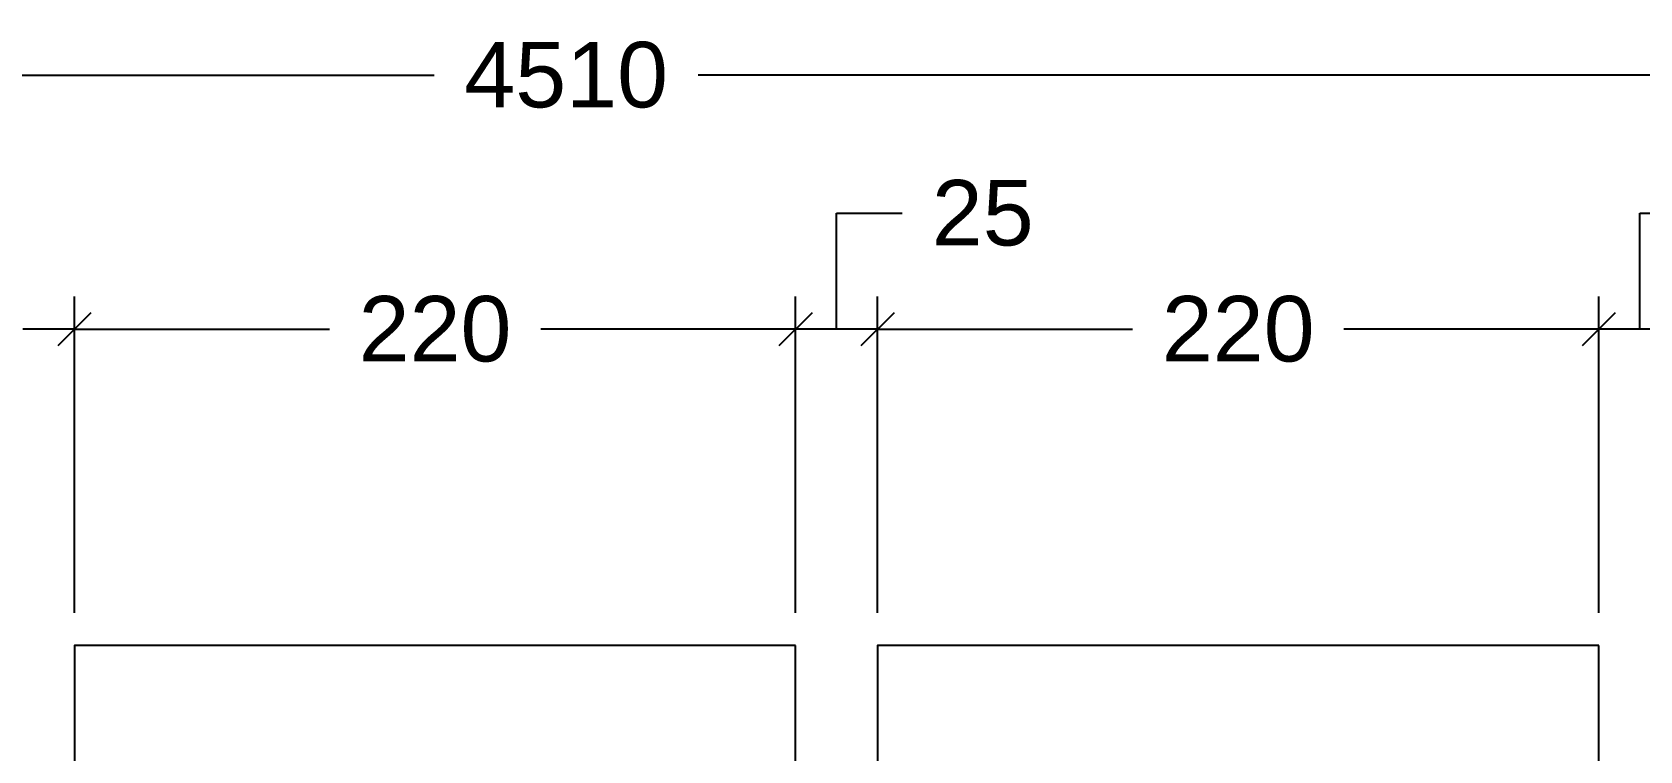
# Model space of a CAD drawing. Header units: millimetres. Extents: x 425 to 646, y 332 to 411.
# Drawn here: x 432.7613 to 433.2517, y 335.7985 to 336.018 of the extents above; entities that cross this region are included whole.
import ezdxf

# ---------------------------------------------------------------- set-up
doc = ezdxf.new("R2010")
doc.units = ezdxf.units.MM
doc.layers.add('Cotas', color=1, linetype='Continuous')
doc.layers.add('Elétrico', color=5, linetype='Continuous')
doc.styles.add('ARIAL', font='arial.ttf')
doc.dimstyles.new('RICARDO-1-10', dxfattribs={"dimtxt": 0.02, "dimasz": 0.01, "dimexe": 0.01, "dimexo": 0.01, "dimgap": 0.01, "dimtad": 0, "dimtih": 1, "dimtoh": 1, "dimdec": 0, "dimlfac": 1000, "dimzin": 0, "dimdsep": 46, "dimtxsty": 'ARIAL', "dimblk": 'OBLIQUE', "dimcen": 0, "dimclrt": 4, "dimadec": 0, "dimazin": 0, "dimtfac": 1, "dimtdec": 0, "dimtofl": 0, "dimtmove": 0, "dimatfit": 3, "dimldrblk": 'CLOSEDBLANK', "dimfxl": 0, "dimtolj": 1, "dimtzin": 0, "dimarcsym": 0})

# ---------------------------------------------------------------- blocks, each defined once
blk = doc.blocks.new('_Oblique')
at = {"color": 0, "linetype": 'ByBlock', "lineweight": -2}
blk.add_line((-0.5, -0.5), (0.5, 0.5), dxfattribs=at)
blk = doc.blocks.new('*D125')
at = {"layer": 'Cotas', "color": 0, "lineweight": -2, "transparency": 16777216}
for p, q in [((433.25166, 335.92725), (433.25166, 335.96267)), ((433.25166, 335.96267), (433.27166, 335.96267)), ((433.23916, 335.84063), (433.23916, 335.93725)), ((433.26416, 335.84063), (433.26416, 335.93725)), ((433.26416, 335.92725), (433.23916, 335.92725))]:
    blk.add_line(p, q, dxfattribs=at)
at = {"layer": 'DEFPOINTS', "color": 0, "transparency": 16777216}
for p in [(433.23916, 335.92725), (433.23916, 335.83063), (433.26416, 335.83063)]:
    blk.add_point(p, dxfattribs=at)
at = {"layer": 'Cotas', "color": 0, "lineweight": -2, "transparency": 16777216, "xscale": 0.01, "yscale": 0.01, "zscale": 0.01, "rotation": 180}
blk.add_blockref('_Oblique', (433.23916, 335.92725), dxfattribs=at)
at = {"layer": 'Cotas', "color": 0, "lineweight": -2, "transparency": 16777216, "xscale": 0.01, "yscale": 0.01, "zscale": 0.01}
blk.add_blockref('_Oblique', (433.26416, 335.92725), dxfattribs=at)
at = {"layer": 'Cotas', "color": 4, "transparency": 16777216, "insert": (433.29623, 335.96267), "char_height": 0.02, "attachment_point": 5, "style": 'ARIAL'}
blk.add_mtext('\\A1;25', dxfattribs=at)
blk = doc.blocks.new('_ClosedBlank')
at = {"color": 0, "linetype": 'ByBlock', "lineweight": -2}
for p, q in [((-1, 0.167), (0, 0)), ((-1, 0.167), (-1, -0.167)), ((0, 0), (-1, -0.167))]:
    blk.add_line(p, q, dxfattribs=at)
blk = doc.blocks.new('*D126')
at = {"layer": 'Cotas', "color": 0, "lineweight": -2, "transparency": 16777216}
for p, q in [((433.01916, 335.84063), (433.01916, 335.93725)), ((433.23916, 335.84063), (433.23916, 335.93725)), ((433.01916, 335.92725), (433.09693, 335.92725)), ((433.23916, 335.92725), (433.16139, 335.92725))]:
    blk.add_line(p, q, dxfattribs=at)
at = {"layer": 'DEFPOINTS', "color": 0, "transparency": 16777216}
for p in [(433.01916, 335.92725), (433.01916, 335.83063), (433.23916, 335.83063)]:
    blk.add_point(p, dxfattribs=at)
at = {"layer": 'Cotas', "color": 0, "lineweight": -2, "transparency": 16777216, "xscale": 0.01, "yscale": 0.01, "zscale": 0.01, "rotation": 180}
blk.add_blockref('_Oblique', (433.01916, 335.92725), dxfattribs=at)
at = {"layer": 'Cotas', "color": 0, "lineweight": -2, "transparency": 16777216, "xscale": 0.01, "yscale": 0.01, "zscale": 0.01}
blk.add_blockref('_Oblique', (433.23916, 335.92725), dxfattribs=at)
at = {"layer": 'Cotas', "color": 4, "transparency": 16777216, "insert": (433.12916, 335.92725), "char_height": 0.02, "attachment_point": 5, "style": 'ARIAL'}
blk.add_mtext('\\A1;220', dxfattribs=at)
blk = doc.blocks.new('*D127')
at = {"layer": 'Cotas', "color": 0, "lineweight": -2, "transparency": 16777216}
for p, q in [((433.00666, 335.92725), (433.00666, 335.96267)), ((433.00666, 335.96267), (433.02666, 335.96267)), ((432.99416, 335.84063), (432.99416, 335.93725)), ((433.01916, 335.84063), (433.01916, 335.93725)), ((433.01916, 335.92725), (432.99416, 335.92725))]:
    blk.add_line(p, q, dxfattribs=at)
at = {"layer": 'DEFPOINTS', "color": 0, "transparency": 16777216}
for p in [(432.99416, 335.92725), (432.99416, 335.83063), (433.01916, 335.83063)]:
    blk.add_point(p, dxfattribs=at)
at = {"layer": 'Cotas', "color": 0, "lineweight": -2, "transparency": 16777216, "xscale": 0.01, "yscale": 0.01, "zscale": 0.01, "rotation": 180}
blk.add_blockref('_Oblique', (432.99416, 335.92725), dxfattribs=at)
at = {"layer": 'Cotas', "color": 0, "lineweight": -2, "transparency": 16777216, "xscale": 0.01, "yscale": 0.01, "zscale": 0.01}
blk.add_blockref('_Oblique', (433.01916, 335.92725), dxfattribs=at)
at = {"layer": 'Cotas', "color": 4, "transparency": 16777216, "insert": (433.05123, 335.96267), "char_height": 0.02, "attachment_point": 5, "style": 'ARIAL'}
blk.add_mtext('\\A1;25', dxfattribs=at)
blk = doc.blocks.new('*D128')
at = {"layer": 'Cotas', "color": 0, "lineweight": -2, "transparency": 16777216}
for p, q in [((432.77416, 335.84063), (432.77416, 335.93725)), ((432.99416, 335.84063), (432.99416, 335.93725)), ((432.77416, 335.92725), (432.85193, 335.92725)), ((432.99416, 335.92725), (432.91639, 335.92725))]:
    blk.add_line(p, q, dxfattribs=at)
at = {"layer": 'DEFPOINTS', "color": 0, "transparency": 16777216}
for p in [(432.77416, 335.92725), (432.77416, 335.83063), (432.99416, 335.83063)]:
    blk.add_point(p, dxfattribs=at)
at = {"layer": 'Cotas', "color": 0, "lineweight": -2, "transparency": 16777216, "xscale": 0.01, "yscale": 0.01, "zscale": 0.01, "rotation": 180}
blk.add_blockref('_Oblique', (432.77416, 335.92725), dxfattribs=at)
at = {"layer": 'Cotas', "color": 0, "lineweight": -2, "transparency": 16777216, "xscale": 0.01, "yscale": 0.01, "zscale": 0.01}
blk.add_blockref('_Oblique', (432.99416, 335.92725), dxfattribs=at)
at = {"layer": 'Cotas', "color": 4, "transparency": 16777216, "insert": (432.88416, 335.92725), "char_height": 0.02, "attachment_point": 5, "style": 'ARIAL'}
blk.add_mtext('\\A1;220', dxfattribs=at)
blk = doc.blocks.new('*D129')
at = {"layer": 'Cotas', "color": 0, "lineweight": -2, "transparency": 16777216}
for p, q in [((432.69416, 335.84063), (432.69416, 335.93725)), ((432.77416, 335.84063), (432.77416, 335.93725)), ((432.69416, 335.92725), (432.70986, 335.92725)), ((432.77416, 335.92725), (432.75847, 335.92725))]:
    blk.add_line(p, q, dxfattribs=at)
at = {"layer": 'DEFPOINTS', "color": 0, "transparency": 16777216}
for p in [(432.69416, 335.92725), (432.69416, 335.83063), (432.77416, 335.83063)]:
    blk.add_point(p, dxfattribs=at)
at = {"layer": 'Cotas', "color": 0, "lineweight": -2, "transparency": 16777216, "xscale": 0.01, "yscale": 0.01, "zscale": 0.01, "rotation": 180}
blk.add_blockref('_Oblique', (432.69416, 335.92725), dxfattribs=at)
at = {"layer": 'Cotas', "color": 0, "lineweight": -2, "transparency": 16777216, "xscale": 0.01, "yscale": 0.01, "zscale": 0.01}
blk.add_blockref('_Oblique', (432.77416, 335.92725), dxfattribs=at)
at = {"layer": 'Cotas', "color": 4, "transparency": 16777216, "insert": (432.73416, 335.92725), "char_height": 0.02, "attachment_point": 5, "style": 'ARIAL'}
blk.add_mtext('\\A1;80', dxfattribs=at)
blk = doc.blocks.new('*D163')
at = {"layer": 'Cotas', "color": 0, "lineweight": -2, "transparency": 16777216}
for p, q in [((430.66916, 335.54039), (430.66916, 336.01484)), ((435.17916, 335.54039), (435.17916, 336.01484)), ((430.66916, 336.00484), (432.88393, 336.00484)), ((435.17916, 336.00484), (432.96439, 336.00484))]:
    blk.add_line(p, q, dxfattribs=at)
at = {"layer": 'DEFPOINTS', "color": 0, "transparency": 16777216}
for p in [(430.66916, 336.00484), (430.66916, 335.53039), (435.17916, 335.53039)]:
    blk.add_point(p, dxfattribs=at)
at = {"layer": 'Cotas', "color": 0, "lineweight": -2, "transparency": 16777216, "xscale": 0.01, "yscale": 0.01, "zscale": 0.01, "rotation": 180}
blk.add_blockref('_Oblique', (430.66916, 336.00484), dxfattribs=at)
at = {"layer": 'Cotas', "color": 0, "lineweight": -2, "transparency": 16777216, "xscale": 0.01, "yscale": 0.01, "zscale": 0.01}
blk.add_blockref('_Oblique', (435.17916, 336.00484), dxfattribs=at)
at = {"layer": 'Cotas', "color": 4, "transparency": 16777216, "insert": (432.92416, 336.00484), "char_height": 0.02, "attachment_point": 5, "style": 'ARIAL'}
blk.add_mtext('\\A1;4510', dxfattribs=at)

msp = doc.modelspace()

# ---------------------------------------------------------------- linework, layer by layer
at = {"layer": 'Elétrico'}
for points in [[(432.99416, 335.83063), (432.77416, 335.83063), (432.77416, 335.55063), (432.99416, 335.55063)], [(433.23916, 335.83063), (433.01916, 335.83063), (433.01916, 335.55063), (433.23916, 335.55063)]]:
    msp.add_lwpolyline(points, close=True, dxfattribs=at)

# ---------------------------------------------------------------- dimensions: what is measured, and where the dimension line sits
at = {"layer": 'Cotas'}
dim = msp.add_linear_dim(base=(430.66916, 336.00484), p1=(435.17916, 335.53039), p2=(430.66916, 335.53039), angle=180, dimstyle='RICARDO-1-10', dxfattribs=at)
dim.commit()
dim.dimension.update_dxf_attribs({"geometry": '*D163', "text_midpoint": (432.92416, 336.00484)})
for base, p1, p2, picture, middle in [((432.99416, 335.92725), (433.01916, 335.83063), (432.99416, 335.83063), '*D127', (433.03666, 335.96267)), ((433.23916, 335.92725), (433.26416, 335.83063), (433.23916, 335.83063), '*D125', (433.28166, 335.96267)), ((432.69416, 335.92725), (432.77416, 335.83063), (432.69416, 335.83063), '*D129', (432.73416, 335.92725)), ((432.77416, 335.92725), (432.99416, 335.83063), (432.77416, 335.83063), '*D128', (432.88416, 335.92725)), ((433.01916, 335.92725), (433.23916, 335.83063), (433.01916, 335.83063), '*D126', (433.12916, 335.92725))]:
    dim = msp.add_linear_dim(base=base, p1=p1, p2=p2, angle=180, dimstyle='RICARDO-1-10', override={"dimtmove": 1}, dxfattribs=at)
    dim.commit()
    dim.dimension.update_dxf_attribs({"geometry": picture, "text_midpoint": middle})

doc.saveas('drawing.dxf')
